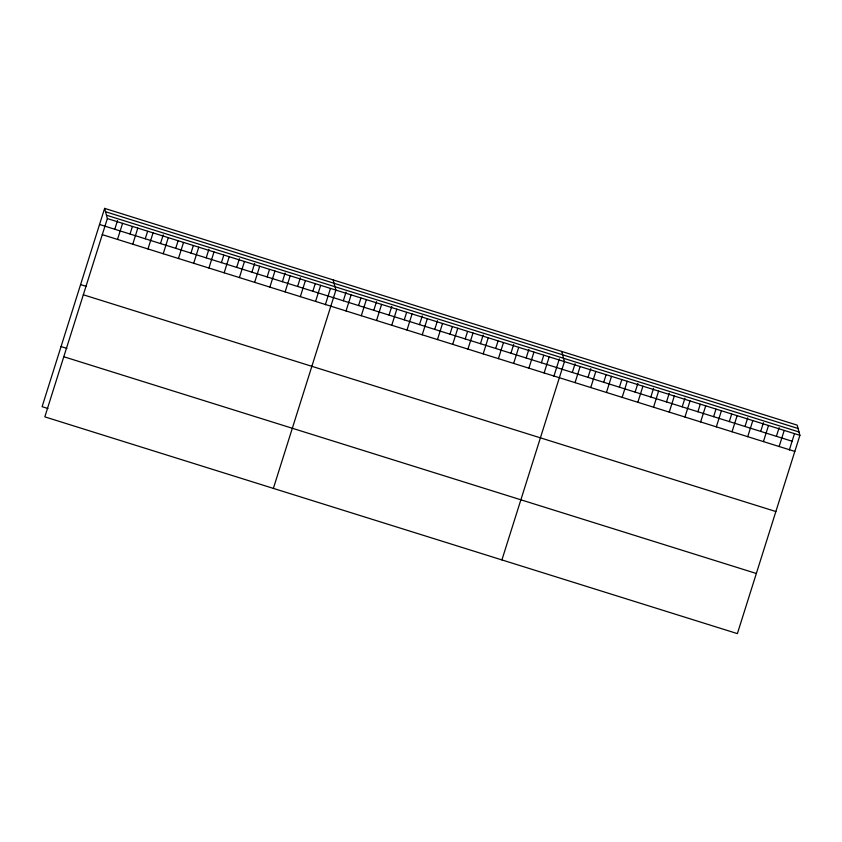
<?xml version="1.0" encoding="UTF-8"?>
<svg xmlns="http://www.w3.org/2000/svg" width="842" height="842" viewBox="0 0 842 842"><rect width="100%" height="100%" fill="white"/><g stroke="black" fill="none" stroke-linecap="round" stroke-linejoin="round"><path stroke-width="1.26" d="M104.619 208.384L107.355 218.573L44.826 416.864L737.382 633.616L799.9 435.325L797.174 425.136L104.619 208.384L42.1 406.675L47.962 408.507M114.786 229.245L117.512 220.583M117.512 239.423L122.585 223.34M130.026 234.013L132.362 226.582M132.752 244.201L137.825 228.108M145.256 238.781L147.603 231.35M147.981 248.969L153.055 232.876M160.496 243.548L163.222 234.886M163.222 253.737L168.295 237.644M175.725 248.316L178.072 240.886M178.462 258.505L183.535 242.412M190.966 253.084L193.302 245.664M193.692 263.272L198.765 247.18M206.206 257.852L208.932 249.19M208.932 268.04L214.005 251.947M221.435 262.62L223.783 255.2M224.161 272.808L229.234 256.715M236.676 267.388L239.402 258.726M239.402 277.576L244.475 261.483M251.905 272.155L254.642 263.493M254.642 282.344L259.715 266.251M267.146 276.923L269.482 269.503M269.872 287.111L274.945 271.019M282.386 281.702L285.112 273.029M285.112 291.879L290.185 275.797M297.615 286.469L300.352 277.797M300.341 296.647L305.414 280.565M312.856 291.237L315.192 283.807M315.582 301.415L320.655 285.333M325.328 304.772L330.432 288.574M273.366 488.392L335.895 290.101L333.158 279.912M343.325 300.773L346.062 292.111M346.051 310.961L351.125 294.868M358.566 305.541L360.902 298.11M361.292 315.729L366.365 299.636M373.795 310.309L376.532 301.647M376.532 320.497L381.605 304.404M389.036 315.076L391.762 306.414M391.762 325.265L396.835 309.172M404.265 319.844L406.612 312.424M407.002 330.032L412.075 313.94M419.505 324.612L422.242 315.95M422.231 334.8L427.304 318.708M434.746 329.38L437.472 320.718M437.472 339.568L442.545 323.475M449.975 334.148L452.322 326.728M452.712 344.336L457.785 328.243M465.216 338.916L467.552 331.495M467.942 349.104L473.015 333.011M480.456 343.683L483.182 335.021M483.182 353.872L488.255 337.779M495.685 348.462L498.032 341.031M498.411 358.639L503.484 342.557M510.926 353.23L513.652 344.557M513.652 363.407L518.725 347.325M526.155 357.997L528.892 349.335M528.892 368.175L533.965 352.093M541.395 362.765L543.732 355.335M544.121 372.943L549.194 356.861M553.868 376.3L559.362 358.871M501.916 559.919L564.435 361.628L561.709 351.44M572.328 372.448L575.065 363.776M575.054 382.626L580.127 366.544M588.032 377.353L590.758 368.691M590.758 387.541L595.831 371.448M603.725 382.268L606.061 374.848M606.451 392.456L611.524 376.363M619.417 387.183L621.764 379.753M622.154 397.371L627.227 381.279M635.121 392.098L637.857 383.436M637.847 402.287L642.92 386.194M650.813 397.014L653.55 388.341M653.55 407.191L658.623 391.109M666.517 401.918L669.243 393.256M669.243 412.106L674.316 396.014M682.209 406.833L684.946 398.171M684.946 417.022L690.019 400.929M697.913 411.749L700.249 404.318M700.639 421.937L705.712 405.844M713.606 416.664L715.953 409.233M716.342 426.852L721.415 410.759M729.309 421.579L731.645 414.148M732.035 431.757L737.108 415.674M745.002 426.484L747.738 417.821M747.738 436.672L752.811 420.579M760.705 431.399L763.431 422.737M763.431 441.587L768.504 425.494M776.398 436.314L779.134 427.652M779.134 446.502L784.207 430.409M789.333 449.996L794.438 433.798M105.524 211.742L798.069 428.494M106.45 215.205L798.995 431.967M107.355 218.573L799.9 435.325M99.545 224.477L792.101 441.229M102.282 234.655L794.827 451.417M80.59 284.596L86.452 286.438M83.316 294.784L775.871 511.536M61.056 346.546L66.918 348.388M63.782 356.734L756.337 573.486"/></g></svg>
